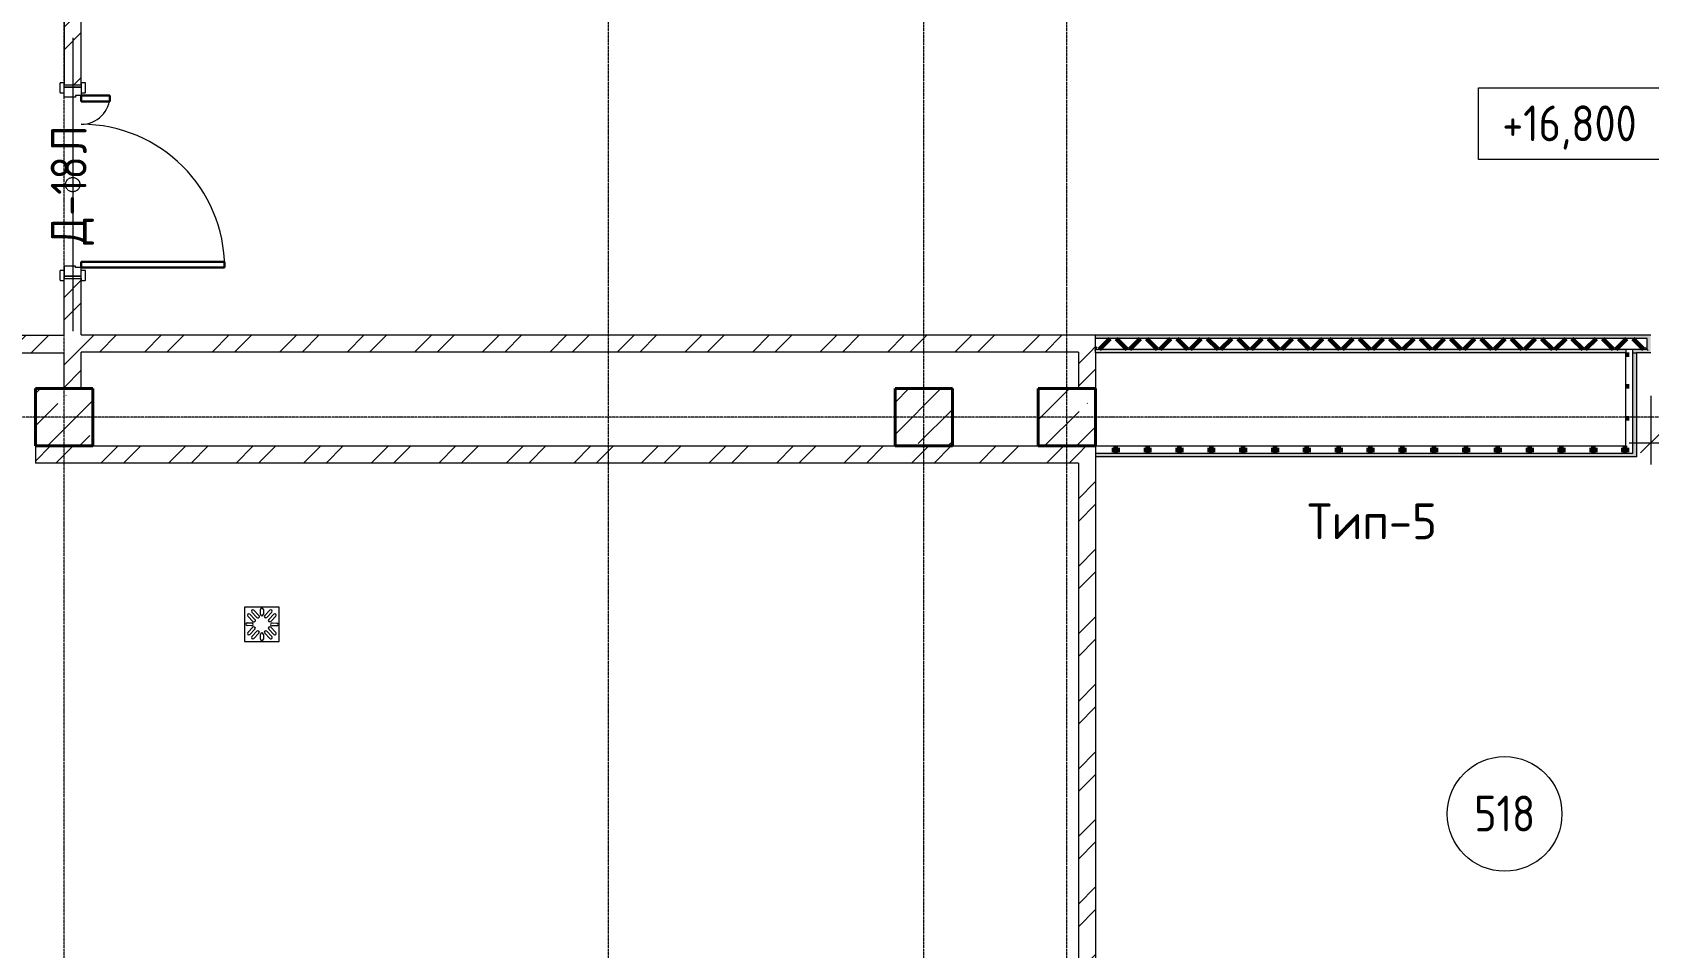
# Model space of a CAD drawing. Header units: millimetres. Extents: x -60946 to 138510, y -262288 to 24501.
# Drawn here: x 8587 to 19870, y -255010 to -248622 of the extents above; entities that cross this region are included whole.
import ezdxf

# ---------------------------------------------------------------- set-up
doc = ezdxf.new("R2010")
doc.units = ezdxf.units.MM
doc.linetypes.add('ADSK_Линия сетки', pattern=[25, 20, -2.5, 0, -2.5])
doc.linetypes.add('ADSK_Невидимые', pattern=[5, 3, -2])
for name, color, linetype, lineweight in [('2)Тип-2', 3, 'Continuous', 60), ('2)Тип-5', 1, 'Continuous', 60), ('Аннотация', 7, 'Continuous', 20), ('Двери', 7, 'Continuous', 9), ('Марки дверей', 7, 'Continuous', 20), ('Марки помещений', 7, 'Continuous', 20), ('Несущие колонны', 7, 'Continuous', 18), ('Обобщенные модели', 7, 'ADSK_Невидимые', 18), ('Оси', 7, 'Continuous', 9), ('Отметки', 7, 'Continuous', 9), ('Размеры', 7, 'Continuous', 9), ('Сантехника', 7, 'Continuous', 18), ('Стены внутренние', 7, 'Continuous', 18), ('Стены несущие', 7, 'Continuous', 30), ('Стены отделка', 7, 'Continuous', 30), ('Стены штриховка', 7, 'Continuous', 9)]:
    doc.layers.add(name, color=color, linetype=linetype, lineweight=lineweight)
doc.styles.add('GOST Common_2', font='', dxfattribs={"width": 0.9, "height": 250})
doc.styles.add('GOST Common_4', font='', dxfattribs={"height": 250})
doc.styles.get('GOST Common_2').set_extended_font_data('GOST Common')
doc.styles.get('GOST Common_4').set_extended_font_data('GOST Common')
doc.dimstyles.new('ADSK_Основной', dxfattribs={"dimscale": 304.8, "dimtxt": 251.428749, "dimasz": 0.463911, "dimexe": 0.492126, "dimexo": 0.984252, "dimgap": 0.164042, "dimtad": 1, "dimdec": 3, "dimrnd": 0.001, "dimdsep": 46, "dimtxsty": 'GOST Common_2', "dimblk1": 'OBLIQUE', "dimblk2": 'OBLIQUE', "dimsah": 1, "dimcen": 0.09, "dimdle": 0.492126, "dimazin": 2, "dimtfac": 1, "dimtdec": 4, "dimtix": 1, "dimtmove": 0, "dimatfit": 3, "dimfxl": 1, "dimtvp": 1, "dimtolj": 1, "dimtzin": 0, "dimlwd": 20, "dimlwe": 20, "dimarcsym": 2})
pattern_1 = [(45, (9.36, -250313.7), (-224.5064, 224.5064), []), (45, (233.87, -250313.7), (-224.5064, 224.5064), [396.875, -79.375, 3.353, -76.022])]
pattern_2 = [(45, (9.36, -250313.7), (-235.732, 235.732), []), (45, (166.5, -250313.7), (-235.732, 235.732), [])]
pattern_3 = [(0, (9.36, -250313.7), (111.125, 111.125), [55.562, -166.687]), (90, (37.14, -250341.49), (-111.125, 111.125), [55.562, -166.687])]

# ---------------------------------------------------------------- blocks, each defined once
blk = doc.blocks.new('ADSK_КолоннаЖБ_Прямоугольная - 400x400 мм-1807143-Маркировочный 5-й')
at = {"layer": 'Несущие колонны', "lineweight": 40}
for p, q in [((-200, 200), (200, 200)), ((-200, -200), (-200, 200)), ((200, 200), (200, -200)), ((200, -200), (-200, -200))]:
    blk.add_line(p, q, dxfattribs=at)
blk = doc.blocks.new('Дверь двупольная металлическая - Д-18Л 1350х2200 Дверной блок двупольный глухой_ стальной_ левая-2805333-Маркировочный 5-й')
at = {"layer": 'Двери', "lineweight": 30}
for p, q in [((600, 1060), (560, 1060)), ((560, 1060), (560, 60)), ((600, 60), (600, 1060)), ((-600, 260), (-560, 260)), ((-600, 60), (-600, 260)), ((-560, 260), (-560, 60)), ((-560, 60), (-600, 60)), ((560, 60), (600, 60))]:
    blk.add_line(p, q, dxfattribs=at)
at = {"layer": 'Двери'}
for p, q in [((-690, 85), (-690, 60)), ((-690, 60), (-675, 60)), ((-625, 90), (-685, 90)), ((-675, 60), (-660, 60)), ((-675, -60), (-675, 60)), ((-660, 60), (-600, 60)), ((-660, -60), (-660, 60)), ((-660, 60), (-660, -60)), ((-620, 60), (-620, 85)), ((-600, 60), (-600, 20)), ((-600, 20), (-590, 20)), ((-590, 20), (-590, -60)), ((600, 20), (590, 20)), ((590, 20), (590, -60)), ((660, 60), (600, 60)), ((600, 60), (600, 20)), ((620, 85), (620, 60)), ((685, 90), (625, 90)), ((660, -60), (660, 60)), ((675, 60), (660, 60)), ((660, 60), (660, -60)), ((675, -60), (675, 60)), ((675, 60), (690, 60)), ((690, 60), (690, 85)), ((-675, -60), (-690, -60)), ((-690, -60), (-690, -85)), ((-685, -90), (-625, -90)), ((-660, -60), (-675, -60)), ((-590, -60), (-660, -60)), ((-620, -85), (-620, -60)), ((590, -60), (660, -60)), ((620, -60), (620, -85)), ((625, -90), (685, -90)), ((660, -60), (675, -60)), ((690, -60), (675, -60)), ((690, -85), (690, -60))]:
    blk.add_line(p, q, dxfattribs=at)
for centre, radius, start, end in [((600, 60), 1000, 90, 180), ((-600, 60), 200, 360, 90), ((-685, 85), 5, 90, 180), ((-625, 85), 5, 360, 90), ((625, 85), 5, 90, 180), ((685, 85), 5, 360, 90), ((-685, -85), 5, 180, 270), ((-625, -85), 5, 270, 0), ((625, -85), 5, 180, 270), ((685, -85), 5, 270, 360)]:
    blk.add_arc(centre, radius, start, end, dxfattribs=at)
blk = doc.blocks.new('710_HL_Трап HL616_1H 1_Нет__СантехПрибор_Нет основы_ - 710_HL_Трап HL616_1H 1_Нет__СантехПрибор_Нет основы_-2778976-Маркировочный 5-й')
at = {"layer": 'Сантехника'}
for p, q in [((-120, 120), (-120, -120)), ((120, 120), (-120, 120)), ((120, -120), (120, 120)), ((-102, 11), (-69, 10)), ((-62, 20), (-98, 56)), ((-84, 70), (-48, 34)), ((-34, 48), (-70, 84)), ((-56, 98), (-20, 62)), ((-9, 70), (-9, 103)), ((11, 103), (11, 70)), ((20, 62), (56, 98)), ((70, 84), (34, 48)), ((48, 34), (84, 70)), ((98, 56), (62, 20)), ((71, 10), (104, 9)), ((-70, -10), (-102, -9)), ((-98, -56), (-62, -20)), ((-48, -34), (-84, -70)), ((-70, -84), (-34, -48)), ((-20, -62), (-56, -98)), ((-9, -103), (-9, -70)), ((11, -70), (11, -103)), ((56, -98), (20, -62)), ((34, -48), (70, -84)), ((84, -70), (48, -34)), ((62, -20), (98, -56)), ((104, -11), (71, -10)), ((-120, -120), (120, -120))]:
    blk.add_line(p, q, dxfattribs=at)
for centre, start, end in [((-102, 1), 89.6219, 269.6219), ((-91, 63), 45, 225), ((-63, 91), 45, 225), ((-70, 0), 269.6219, 89.6219), ((-55, 27), 225, 45), ((-27, 55), 225, 45), ((1, 103), 0, 180), ((1, 70), 180, 360), ((27, 55), 135, 315), ((55, 27), 135, 315), ((63, 91), 315, 135), ((71, 0), 89.6219, 269.6219), ((91, 63), 315, 135), ((104, -1), 269.6219, 89.6219), ((-91, -63), 135, 315), ((-63, -91), 135, 315), ((-55, -27), 315, 135), ((-27, -55), 315, 135), ((1, -70), 0, 180), ((1, -103), 180, 360), ((27, -55), 45, 225), ((55, -27), 45, 225), ((63, -91), 225, 45), ((91, -63), 225, 45)]:
    blk.add_arc(centre, 10, start, end, dxfattribs=at)
for points, knots in [([(-118, 118), (-118, 118), (-118, 118), (-119, 119), (-119, 119), (-119, 119), (-119, 119), (-119, 119), (-120, 120), (-120, 120), (-120, 120), (-120, 120), (-120, 120), (-120, 120), (-120, 120)], [0, 0, 0, 0, 0.142857, 0.285714, 0.357143, 0.428571, 0.5, 0.571429, 0.642857, 0.714286, 0.785714, 0.857143, 0.928571, 1, 1, 1, 1]), ([(120, 120), (120, 120), (120, 120), (120, 120), (120, 120), (120, 120), (120, 120), (119, 119), (119, 119), (119, 119), (119, 119), (119, 119), (118, 118), (118, 118), (118, 118)], [0, 0, 0, 0, 0.071429, 0.142857, 0.214286, 0.285714, 0.357143, 0.428571, 0.5, 0.571429, 0.642857, 0.714286, 0.857143, 1, 1, 1, 1]), ([(-120, -120), (-120, -120), (-120, -120), (-120, -120), (-120, -120), (-120, -120), (-120, -120), (-119, -119), (-119, -119), (-119, -119), (-119, -119), (-119, -119), (-118, -118), (-118, -118), (-118, -118)], [0, 0, 0, 0, 0.071429, 0.142857, 0.214286, 0.285714, 0.357143, 0.428571, 0.5, 0.571429, 0.642857, 0.714286, 0.857143, 1, 1, 1, 1]), ([(118, -118), (118, -118), (118, -118), (119, -119), (119, -119), (119, -119), (119, -119), (119, -119), (120, -120), (120, -120), (120, -120), (120, -120), (120, -120), (120, -120), (120, -120)], [0, 0, 0, 0, 0.142857, 0.285714, 0.357143, 0.428571, 0.5, 0.571429, 0.642857, 0.714286, 0.785714, 0.857143, 0.928571, 1, 1, 1, 1])]:
    blk.add_open_spline(points, degree=3, knots=knots, dxfattribs=at)
blk = doc.blocks.new('BS_Перемычка металлическая - BS_Перемычка металлическая-3899641-Маркировочный 5-й')
at = {"layer": 'Обобщенные модели', "linetype": 'ADSK_Невидимые', "lineweight": 18}
blk.add_line((-1025, 0), (1025, 0), dxfattribs=at)
blk.add_circle((0, 0), 50, dxfattribs=at)
blk = doc.blocks.new('ADSK_Марка_Помещение_ОдноЗначение - Номер-159740-Маркировочный 5-й')
at = {"layer": 'Марки помещений'}
blk.add_circle((0, 0), 4, dxfattribs=at)
blk = doc.blocks.new('_Oblique')
at = {"color": 0, "linetype": 'ByBlock', "lineweight": -2}
blk.add_line((-0.5, -0.5), (0.5, 0.5), dxfattribs=at)
blk = doc.blocks.new('*D6855')
at = {"layer": 'Defpoints', "color": 0, "transparency": 16777216}
for p in [(19884, -250859), (20934, -250859), (20934, -251487)]:
    blk.add_point(p, dxfattribs=at)
at = {"layer": 'Размеры', "color": 0, "lineweight": 20, "transparency": 16777216}
for p, q in [((19884, -251159), (19884, -251637)), ((20934, -251159), (20934, -251637)), ((19734, -251487), (21084, -251487))]:
    blk.add_line(p, q, dxfattribs=at)
at = {"layer": 'Размеры', "color": 0, "lineweight": 20, "transparency": 16777216, "xscale": 141.4, "yscale": 141.4, "zscale": 141.4, "rotation": 180}
blk.add_blockref('_Oblique', (19884, -251487), dxfattribs=at)
at = {"layer": 'Размеры', "color": 0, "lineweight": 20, "transparency": 16777216, "xscale": 141.4, "yscale": 141.4, "zscale": 141.4}
blk.add_blockref('_Oblique', (20934, -251487), dxfattribs=at)
at = {"layer": 'Размеры', "color": 0, "lineweight": 9, "transparency": 16777216, "insert": (20409, -251312), "char_height": 250, "width": 700.59, "attachment_point": 5, "style": 'GOST Common_2'}
blk.add_mtext('\\A1;1050', dxfattribs=at)
blk = doc.blocks.new('*D6857')
at = {"layer": 'Defpoints', "color": 0, "transparency": 16777216}
for p in [(8779, -248989), (8319, -250339), (8779, -250339)]:
    blk.add_point(p, dxfattribs=at)
at = {"layer": 'Размеры', "color": 0, "lineweight": 20, "transparency": 16777216}
for p, q in [((8319, -248839), (8319, -250489)), ((8479, -248989), (8169, -248989)), ((8479, -250339), (8169, -250339))]:
    blk.add_line(p, q, dxfattribs=at)
at = {"layer": 'Размеры', "color": 0, "lineweight": 20, "transparency": 16777216, "xscale": 141.4, "yscale": 141.4, "zscale": 141.4}
for p, rotation in [((8319, -248989), 90), ((8319, -250339), 270)]:
    blk.add_blockref('_Oblique', p, dxfattribs=dict(at, rotation=rotation))
at = {"layer": 'Размеры', "color": 0, "lineweight": 9, "transparency": 16777216, "insert": (8144, -249664), "char_height": 250, "width": 700.59, "attachment_point": 5, "rotation": 90, "style": 'GOST Common_2'}
blk.add_mtext('\\A1;1350', dxfattribs=at)
blk = doc.blocks.new('Высотные отметки - Рамка-12095-Маркировочный 5-й')
at = {"layer": 'Аннотация', "lineweight": 20}
for p, q in [((-6.5, 0), (-6.5, 5)), ((-6.5, 5), (6.5, 5)), ((6.5, 5), (6.5, 0)), ((6.5, 0), (-6.5, 0))]:
    blk.add_line(p, q, dxfattribs=at)

msp = doc.modelspace()

# ---------------------------------------------------------------- hatches: boundary and pattern name
at = {"layer": '2)Тип-2'}
h = msp.add_hatch(color=256, dxfattribs=at)
h.paths.add_polyline_path([(20959.3615, -250758.7359), (22659.3615, -250758.7359), (22659.3615, -250733.7359), (20959.3615, -250733.7359)])
h.paths.add_polyline_path([(16009.3615, -250758.7359), (19859.3615, -250758.7359), (19859.3615, -250733.7359), (16009.3615, -250733.7359)])
h.paths.add_polyline_path([(30989.3615, -250758.7359), (30989.3615, -250733.7359), (30849.3615, -250733.7359), (30849.3615, -250758.7359)])
h.paths.add_polyline_path([(27459.3615, -250758.7359), (29409.3615, -250758.7359), (29409.3615, -250733.7359), (27459.3615, -250733.7359)])
h.paths.add_polyline_path([(25362.8402, -250758.7359), (25959.3615, -250758.7359), (25959.3615, -250733.7359), (23759.3615, -250733.7359), (23759.3615, -250758.7359), (23918.9267, -250758.7359)])
h.paths.add_polyline_path([(30199.3615, -250758.7359), (30199.3615, -250733.7359), (30059.3615, -250733.7359), (30059.3615, -250758.7359)])
h.paths.add_polyline_path([(32839.3615, -250758.7359), (34434.3615, -250758.7359), (34434.3615, -250733.7359), (32839.3615, -250733.7359)])
h.paths.add_polyline_path([(36914.1487, -250758.7359), (40134.3615, -250758.7359), (40134.3615, -250733.7359), (34509.3615, -250733.7359), (34509.3615, -250758.7359)])
h = msp.add_hatch(color=256, dxfattribs=at)
h.paths.add_polyline_path([(32889.3615, -250858.7359), (32889.3615, -250833.7359), (32839.3615, -250833.7359), (32839.3615, -250733.7359), (32814.3615, -250733.7359), (32814.3615, -250858.7359), (32864.3615, -250858.7359)])
h.paths.add_polyline_path([(25814.3615, -250858.7359), (25984.3615, -250858.7359), (25984.3615, -250733.7359), (25959.3615, -250733.7359), (25959.3615, -250833.7359), (25789.3615, -250833.7359), (25789.3615, -250858.7359)])
h.paths.add_polyline_path([(27434.3615, -250858.7359), (29309.3615, -250858.7359), (29309.3615, -250833.7359), (27459.3615, -250833.7359), (27459.3615, -250733.7359), (27434.3615, -250733.7359), (27434.3615, -250853.7359)])
h.paths.add_polyline_path([(25362.8402, -250858.7359), (25739.3615, -250858.7359), (25739.3615, -250833.7359), (23909.3615, -250833.7359), (23909.3615, -250858.7359), (23918.9267, -250858.7359)])
h.paths.add_polyline_path([(29434.3615, -250858.7359), (29434.3615, -250733.7359), (29409.3615, -250733.7359), (29409.3615, -250833.7359), (29359.3615, -250833.7359), (29359.3615, -250858.7359), (29384.3615, -250858.7359)])
h.paths.add_polyline_path([(23859.3615, -250858.7359), (23859.3615, -250833.7359), (23759.3615, -250833.7359), (23759.3615, -250733.7359), (23734.3615, -250733.7359), (23734.3615, -250858.7359), (23834.3615, -250858.7359)])
h.paths.add_polyline_path([(32954.3615, -250858.7359), (38659.3615, -250858.7359), (38659.3615, -250833.7359), (32939.3615, -250833.7359), (32939.3615, -250858.7359)])
h.paths.add_polyline_path([(16009.3615, -250858.7359), (19709.3615, -250858.7359), (19709.3615, -250833.7359), (16009.3615, -250833.7359), (16009.3615, -250853.7359)])
h.paths.add_polyline_path([(22584.3615, -250858.7359), (22684.3615, -250858.7359), (22684.3615, -250733.7359), (22659.3615, -250733.7359), (22659.3615, -250833.7359), (22559.3615, -250833.7359), (22559.3615, -250858.7359)])
h.paths.add_polyline_path([(21059.3615, -250858.7359), (21059.3615, -250833.7359), (20959.3615, -250833.7359), (20959.3615, -250733.7359), (20934.3615, -250733.7359), (20934.3615, -250858.7359), (21034.3615, -250858.7359)])
h.paths.add_polyline_path([(30034.3615, -250858.7359), (30109.3615, -250858.7359), (30109.3615, -250833.7359), (30059.3615, -250833.7359), (30059.3615, -250733.7359), (30034.3615, -250733.7359), (30034.3615, -250773.7359)])
h.paths.add_polyline_path([(30224.3615, -250858.7359), (30224.3615, -250733.7359), (30199.3615, -250733.7359), (30199.3615, -250833.7359), (30159.3615, -250833.7359), (30159.3615, -250858.7359), (30174.3615, -250858.7359)])
h.paths.add_polyline_path([(19884.3615, -250858.7359), (19884.3615, -250733.7359), (19859.3615, -250733.7359), (19859.3615, -250833.7359), (19759.3615, -250833.7359), (19759.3615, -250858.7359), (19784.3615, -250858.7359)])
h.paths.add_polyline_path([(30964.3615, -250858.7359), (31014.3615, -250858.7359), (31014.3615, -250733.7359), (30989.3615, -250733.7359), (30989.3615, -250833.7359), (30949.3615, -250833.7359), (30949.3615, -250858.7359)])
h.paths.add_polyline_path([(22475.0131, -250858.7359), (22509.3615, -250858.7359), (22509.3615, -250833.7359), (21109.3615, -250833.7359), (21109.3615, -250858.7359)])
h.paths.add_polyline_path([(30899.3615, -250858.7359), (30899.3615, -250833.7359), (30849.3615, -250833.7359), (30849.3615, -250733.7359), (30824.3615, -250733.7359), (30824.3615, -250858.7359), (30874.3615, -250858.7359)])
h.paths.add_polyline_path([(40009.3615, -250858.7359), (40034.3615, -250858.7359), (40034.3615, -250833.7359), (38709.3615, -250833.7359), (38709.3615, -250858.7359), (39801.9758, -250858.7359)])
h = msp.add_hatch(dxfattribs=at)
h.set_pattern_fill('FP_4', color=256, style=0, pattern_type=2)
h.set_pattern_definition([(45, (9.36, -250313.7), (-106.066, 106.066), []), (135, (9.36, -250313.7), (-106.066, -106.066), [])])
h.paths.add_polyline_path([(16009.3615, -250833.7359), (19859.3615, -250833.7359), (19859.3615, -250758.7359), (16009.3615, -250758.7359)])
h.paths.add_polyline_path([(39801.9758, -250833.7359), (40109.3615, -250833.7359), (40109.3615, -250758.7359), (32839.3615, -250758.7359), (32839.3615, -250833.7359), (38709.3615, -250833.7359)])
h.paths.add_polyline_path([(20959.3615, -250833.7359), (22659.3615, -250833.7359), (22659.3615, -250758.7359), (20959.3615, -250758.7359)])
h.paths.add_polyline_path([(30949.3615, -250833.7359), (30989.3615, -250833.7359), (30989.3615, -250758.7359), (30849.3615, -250758.7359), (30849.3615, -250833.7359), (30899.3615, -250833.7359)])
h.paths.add_polyline_path([(30159.3615, -250833.7359), (30199.3615, -250833.7359), (30199.3615, -250758.7359), (30059.3615, -250758.7359), (30059.3615, -250833.7359), (30109.3615, -250833.7359)])
h.paths.add_polyline_path([(29359.3615, -250833.7359), (29409.3615, -250833.7359), (29409.3615, -250758.7359), (27459.3615, -250758.7359), (27459.3615, -250833.7359), (29309.3615, -250833.7359)])
h.paths.add_polyline_path([(23909.3615, -250833.7359), (25959.3615, -250833.7359), (25959.3615, -250758.7359), (23759.3615, -250758.7359), (23759.3615, -250833.7359), (23859.3615, -250833.7359)])
at = {"layer": '2)Тип-5', "true_color": 0xd50000}
h = msp.add_hatch(dxfattribs=at)
h.set_pattern_fill('FP_8', color=12, style=0, pattern_type=2)
h.set_pattern_definition(pattern_3)
h.paths.add_polyline_path([(19759.3615, -251508.7359), (19759.3615, -250833.7359), (19709.3615, -250833.7359), (19709.3615, -251508.7359)])
for points in [[(19784.3615, -251558.7359), (19784.3615, -250858.7359), (19759.3615, -250858.7359), (19759.3615, -251558.7359)], [(19784.3615, -251583.7359), (19784.3615, -251558.7359), (16009.3615, -251558.7359), (16009.3615, -251583.7359), (19587.186, -251583.7359)]]:
    msp.add_hatch(color=12, dxfattribs=at).paths.add_polyline_path(points)
h = msp.add_hatch(dxfattribs=at)
h.set_pattern_fill('FP_8', color=12, style=0, pattern_type=2)
h.set_pattern_definition(pattern_3)
h.paths.add_polyline_path([(19587.186, -251558.7359), (19759.3615, -251558.7359), (19759.3615, -251508.7359), (16009.3615, -251508.7359), (16009.3615, -251558.7359), (16122.8715, -251558.7359)])
at = {"layer": 'Несущие колонны', "lineweight": 9}
h = msp.add_hatch(dxfattribs=at)
h.set_pattern_fill('FP_1', color=256, style=0, pattern_type=2)
h.set_pattern_definition(pattern_1)
h.paths.add_polyline_path([(9009.3615, -251508.7359), (9009.3615, -251108.7359), (8609.3615, -251108.7359), (8609.3615, -251508.7359)])
h = msp.add_hatch(dxfattribs=at)
h.set_pattern_fill('FP_1', color=256, style=0, pattern_type=2)
h.set_pattern_definition(pattern_1)
h.paths.add_polyline_path([(14609.3615, -251508.7359), (15009.3615, -251508.7359), (15009.3615, -251108.7359), (14609.3615, -251108.7359)])
h = msp.add_hatch(dxfattribs=at)
h.set_pattern_fill('FP_1', color=256, style=0, pattern_type=2)
h.set_pattern_definition(pattern_1)
h.paths.add_polyline_path([(15889.3615, -251508.7359), (16009.3615, -251508.7359), (16009.3615, -251108.7359), (15609.3615, -251108.7359), (15609.3615, -251508.7359)])
at = {"layer": 'Стены внутренние', "lineweight": 9}
h = msp.add_hatch(dxfattribs=at)
h.set_pattern_fill('FP_9', color=256, style=0, pattern_type=2)
h.set_pattern_definition(pattern_2)
h.paths.add_polyline_path([(8809.3615, -251108.7359), (8929.3615, -251108.7359), (8929.3615, -250338.7359), (8809.3615, -250338.7359), (8809.3615, -250858.7359)])
h.paths.add_polyline_path([(8929.3615, -248988.7359), (8929.3615, -247708.7359), (8809.3615, -247708.7359), (8809.3615, -248988.7359)])
h = msp.add_hatch(dxfattribs=at)
h.set_pattern_fill('FP_9', color=256, style=0, pattern_type=2)
h.set_pattern_definition(pattern_2)
h.paths.add_polyline_path([(-3140.6385, -250858.7359), (3409.3615, -250858.7359), (3409.3615, -250738.7359), (-3140.6385, -250738.7359)])
h.paths.add_polyline_path([(8809.3615, -250858.7359), (8809.3615, -250738.7359), (4759.3615, -250738.7359), (4759.3615, -250858.7359), (8035.8776, -250858.7359)])
h = msp.add_hatch(dxfattribs=at)
h.set_pattern_fill('FP_9', color=256, style=0, pattern_type=2)
h.set_pattern_definition(pattern_2)
h.paths.add_polyline_path([(16009.3615, -250853.7359), (16009.3615, -250733.7359), (8929.3615, -250733.7359), (8929.3615, -250853.7359), (15889.3615, -250853.7359)])
h = msp.add_hatch(dxfattribs=at)
h.set_pattern_fill('FP_9', color=256, style=0, pattern_type=2)
h.set_pattern_definition(pattern_2)
h.paths.add_polyline_path([(16009.3615, -256333.7359), (16009.3615, -251508.7359), (15889.3615, -251508.7359), (15889.3615, -256333.7359)])
h.paths.add_polyline_path([(16009.3615, -251108.7359), (16009.3615, -250853.7359), (15889.3615, -250853.7359), (15889.3615, -251108.7359)])
h = msp.add_hatch(dxfattribs=at)
h.set_pattern_fill('FP_9', color=256, style=0, pattern_type=2)
h.set_pattern_definition(pattern_2)
h.paths.add_polyline_path([(15889.3615, -251628.7359), (15889.3615, -251508.7359), (8609.3615, -251508.7359), (8609.3615, -251628.7359), (14459.3615, -251628.7359)])

# ---------------------------------------------------------------- linework, layer by layer
at = {"layer": 'Несущие колонны', "lineweight": 9}
for p, q in [((8809.3615, -251108.7359), (8609.3615, -251108.7359)), ((8609.3615, -251508.7359), (8609.3615, -251108.7359)), ((8929.3615, -251108.7359), (8809.3615, -251108.7359)), ((9009.3615, -251108.7359), (8929.3615, -251108.7359)), ((9009.3615, -251108.7359), (9009.3615, -251508.7359)), ((15009.3615, -251108.7359), (14609.3615, -251108.7359)), ((14609.3615, -251508.7359), (14609.3615, -251108.7359)), ((15009.3615, -251108.7359), (15009.3615, -251508.7359)), ((15889.3615, -251108.7359), (15609.3615, -251108.7359)), ((15609.3615, -251508.7359), (15609.3615, -251108.7359)), ((16009.3615, -251108.7359), (15889.3615, -251108.7359)), ((16009.3615, -251108.7359), (16009.3615, -251508.7359)), ((9009.3615, -251508.7359), (8609.3615, -251508.7359)), ((15009.3615, -251508.7359), (14609.3615, -251508.7359)), ((15889.3615, -251508.7359), (15609.3615, -251508.7359)), ((16009.3615, -251508.7359), (15889.3615, -251508.7359))]:
    msp.add_line(p, q, dxfattribs=at)
at = {"layer": 'Оси', "color": 253, "linetype": 'ADSK_Линия сетки', "lineweight": 5, "true_color": 0xaaaaaa}
for p, q in [((8809.3615, -261287.5872), (8809.3615, -240286.2598)), ((12609.3615, -261287.5872), (12609.3615, -240286.2598)), ((14809.3615, -261287.5872), (14809.3615, -240286.2598)), ((15809.3615, -261287.5872), (15809.3615, -240286.2598)), ((62528.5982, -251308.7359), (-25230.7352, -251308.7359))]:
    msp.add_line(p, q, dxfattribs=at)
at = {"layer": 'Стены несущие', "lineweight": 9}
for p, q in [((8929.3615, -248988.7359), (8929.3615, -247708.7359)), ((8809.3615, -248488.7359), (8809.3615, -248988.7359)), ((8809.3615, -250738.7359), (8809.3615, -250338.7359)), ((8929.3615, -250733.7359), (8929.3615, -250338.7359)), ((8809.3615, -250738.7359), (4759.3615, -250738.7359)), ((8929.3615, -250733.7359), (19884.3615, -250733.7359)), ((4759.3615, -250858.7359), (8809.3615, -250858.7359)), ((8809.3615, -251108.7359), (8809.3615, -250858.7359)), ((15889.3615, -250853.7359), (8929.3615, -250853.7359)), ((8929.3615, -251108.7359), (8929.3615, -250853.7359)), ((15889.3615, -250853.7359), (15889.3615, -251108.7359)), ((19709.3615, -250858.7359), (16009.3615, -250858.7359)), ((16009.3615, -250858.7359), (16009.3615, -251108.7359)), ((19709.3615, -251508.7359), (19709.3615, -250858.7359)), ((19884.3615, -250858.7359), (19784.3615, -250858.7359)), ((8609.3615, -251508.7359), (15889.3615, -251508.7359)), ((8609.3615, -251508.7359), (8609.3615, -251628.7359)), ((16009.3615, -251508.7359), (19709.3615, -251508.7359)), ((16009.3615, -251583.7359), (16009.3615, -257108.7359)), ((15889.3615, -251628.7359), (8609.3615, -251628.7359)), ((15889.3615, -251628.7359), (15889.3615, -257108.7359))]:
    msp.add_line(p, q, dxfattribs=at)
at = {"layer": 'Стены отделка', "lineweight": 9}
for p, q in [((19784.3615, -250858.7359), (19784.3615, -251583.7359)), ((19784.3615, -251583.7359), (16009.3615, -251583.7359))]:
    msp.add_line(p, q, dxfattribs=at)
at = {"layer": 'Стены штриховка', "lineweight": 9}
for p, q in [((16009.3615, -250858.7359), (16009.3615, -250733.7359)), ((19859.3615, -250758.7359), (16009.3615, -250758.7359)), ((19859.3615, -250833.7359), (19859.3615, -250758.7359)), ((16009.3615, -250833.7359), (19859.3615, -250833.7359)), ((19709.3615, -250833.7359), (19709.3615, -250858.7359)), ((19759.3615, -251558.7359), (19759.3615, -250833.7359)), ((19759.3615, -250858.7359), (19784.3615, -250858.7359)), ((8809.3615, -251108.7359), (8929.3615, -251108.7359)), ((15889.3615, -251108.7359), (16009.3615, -251108.7359)), ((16009.3615, -251508.7359), (15889.3615, -251508.7359)), ((16009.3615, -251508.7359), (16009.3615, -251583.7359)), ((16009.3615, -251558.7359), (19759.3615, -251558.7359))]:
    msp.add_line(p, q, dxfattribs=at)

# ---------------------------------------------------------------- block references
at = {"layer": 'Двери', "rotation": 269.9999999999997}
msp.add_blockref('Дверь двупольная металлическая - Д-18Л 1350х2200 Дверной блок двупольный глухой_ стальной_ левая-2805333-Маркировочный 5-й', (8869.3615, -249663.7359), dxfattribs=at)
at = {"layer": 'Марки помещений', "xscale": 99.99999999999993, "yscale": 99.99999999999993, "zscale": 99.99999999999993}
msp.add_blockref('ADSK_Марка_Помещение_ОдноЗначение - Номер-159740-Маркировочный 5-й', (18864.1863, -254076.8352), dxfattribs=at)
at = {"layer": 'Несущие колонны', "lineweight": 40, "rotation": 89.9999999999999}
for p in [(8809.3615, -251308.7359), (14809.3615, -251308.7359), (15809.3615, -251308.7359)]:
    msp.add_blockref('ADSK_КолоннаЖБ_Прямоугольная - 400x400 мм-1807143-Маркировочный 5-й', p, dxfattribs=at)
at = {"layer": 'Обобщенные модели', "linetype": 'ADSK_Невидимые', "lineweight": 18, "rotation": 269.9999999999995}
msp.add_blockref('BS_Перемычка металлическая - BS_Перемычка металлическая-3899641-Маркировочный 5-й', (8869.3615, -249684.7872), dxfattribs=at)
at = {"layer": 'Отметки', "lineweight": 20, "xscale": 99.99999999999993, "yscale": 99.99999999999993, "zscale": 99.99999999999993}
msp.add_blockref('Высотные отметки - Рамка-12095-Маркировочный 5-й', (19332.8296, -249508.7625), dxfattribs=at)
at = {"layer": 'Сантехника'}
msp.add_blockref('710_HL_Трап HL616_1H 1_Нет__СантехПрибор_Нет основы_ - 710_HL_Трап HL616_1H 1_Нет__СантехПрибор_Нет основы_-2778976-Маркировочный 5-й', (10189.3615, -252753.7359), dxfattribs=at)

# ---------------------------------------------------------------- texts
at = {"layer": '2)Тип-5', "color": 116, "lineweight": 30, "true_color": 0x008040, "insert": (17487.927, -251909.7716), "char_height": 250, "width": 798.450928, "attachment_point": 1, "style": 'GOST Common_4'}
msp.add_mtext('Тип-5', dxfattribs=at)
at = {"layer": 'Марки дверей', "lineweight": 5, "char_height": 250, "attachment_point": 1, "rotation": 90, "style": 'GOST Common_2'}
for s, insert, width in [('\\fGOST Common|b0|i0|c204|p34|;\\W.9;Л', (8716.2348, -249467.6218), 223.670812), ('-18', (8716.2348, -249902.1999), 526.708687), ('\\fGOST Common|b0|i0|c204|p34|;\\W.9;Д', (8716.2348, -250104.6062), 245.316375)]:
    msp.add_mtext(s, dxfattribs=dict(at, insert=insert, width=width))
at = {"layer": 'Марки помещений', "lineweight": 9, "insert": (18651.779, -253949.1102), "char_height": 250, "width": 526.708687, "attachment_point": 1, "style": 'GOST Common_2'}
msp.add_mtext('518', dxfattribs=at)
at = {"layer": 'Отметки', "lineweight": 20, "insert": (18847.5834, -249132.0555), "char_height": 250, "width": 1164.590943, "attachment_point": 1, "line_spacing_factor": 1.022761, "style": 'GOST Common_2'}
msp.add_mtext('+16,800', dxfattribs=at)

# ---------------------------------------------------------------- dimensions: what is measured, and where the dimension line sits
at = {"layer": 'Размеры', "lineweight": 9}
dim = msp.add_linear_dim(base=(8319.2949, -250338.7359), p1=(8779.3615, -248988.7359), p2=(8779.3615, -250338.7359), angle=90, dimstyle='ADSK_Основной', override={"dimpost": '<>', "dimfxl": 1350}, dxfattribs=at)
dim.commit()
dim.dimension.update_dxf_attribs({"geometry": '*D6857', "text_midpoint": (8144.2949, -249663.7359)})
dim = msp.add_linear_dim(base=(20934.3615, -251487.3866), p1=(19884.3615, -250858.7359), p2=(20934.3615, -250858.7359), dimstyle='ADSK_Основной', override={"dimpost": '<>', "dimfxl": 1050}, dxfattribs=at)
dim.commit()
dim.dimension.update_dxf_attribs({"geometry": '*D6855', "text_midpoint": (20409.3615, -251312.3866)})

doc.saveas('drawing.dxf')
